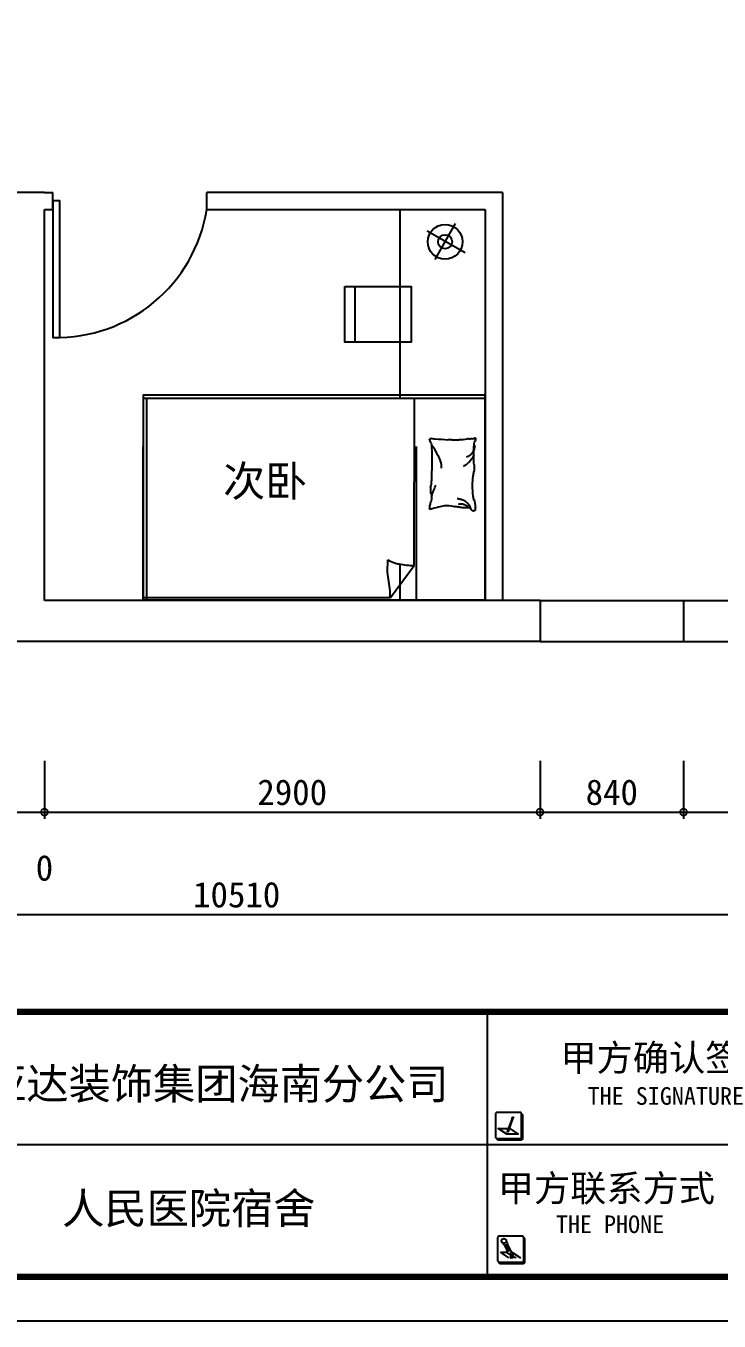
# Model space of a CAD drawing. Header units: millimetres. Extents: x 333665 to 510740, y -473522 to -395501.
# Drawn here: x 364936 to 368992, y -473522 to -465937 of the extents above; entities that cross this region are included whole.
import ezdxf

# ---------------------------------------------------------------- set-up
doc = ezdxf.new("R2010")
doc.units = ezdxf.units.MM
doc.header["$PDMODE"] = 35
doc.header["$PDSIZE"] = 20
for name, color, linetype in [('0-01图框模板说明', 2, 'Continuous'), ('0-02图框细线', 136, 'Continuous'), ('250', 250, 'Continuous'), ('FLOOR', 8, 'Continuous'), ('layer 1', 7, 'Continuous'), ('xcvdg', 7, 'Continuous'), ('细线', 250, 'Continuous')]:
    doc.layers.add(name, color=color, linetype=linetype)
doc.styles.get("Standard").update_dxf_attribs({"font": 'txt', "bigfont": 'gbcbig.shx'})
doc.styles.add('STYLE1', font='')
doc.styles.add('标注文字', font='simhei.ttf')
doc.styles.add('黑体', font='simhei.ttf')
doc.styles.get('STYLE1').set_extended_font_data('SimSun')
doc.dimstyles.new('最新标注', dxfattribs={"dimtxt": 150, "dimasz": 80, "dimexe": 40, "dimexo": 40, "dimgap": 40, "dimtad": 1, "dimdec": 0, "dimtxsty": '标注文字', "dimblk": 'DOTSMALL', "dimcen": 2.5, "dimdle": 40, "dimclrd": 46, "dimclre": 46, "dimclrt": 40, "dimadec": 0, "dimazin": 0, "dimtfac": 1, "dimtdec": 0, "dimtmove": 2, "dimatfit": 3, "dimldrblk": 'DOT', "dimfxl": 300, "dimfxlon": 1, "dimarcsym": 0})

# ---------------------------------------------------------------- blocks, each defined once
blk = doc.blocks.new('_DotSmall')
at = {"layer": 'FLOOR', "color": 0, "const_width": 0.5}
blk.add_lwpolyline([(-0.0625, 0, 1), (0.0625, 0, 1)], format="xyb", close=True, dxfattribs=at)
blk = doc.blocks.new('*D344')
at = {"layer": 'Defpoints', "color": 0, "lineweight": -3, "ltscale": 400}
for p in [(367887.1, -459741.6), (367887.1, -460741.6), (360914.5, -469541.6)]:
    blk.add_point(p, dxfattribs=at)
at = {"layer": '细线', "color": 46, "lineweight": -2, "ltscale": 400}
for p, q in [((360874.5, -459741.6), (367927.1, -459741.6)), ((360914.5, -460041.6), (360914.5, -459701.6)), ((367887.1, -460041.6), (367887.1, -459701.6))]:
    blk.add_line(p, q, dxfattribs=at)
at = {"layer": '细线', "color": 46, "lineweight": -2, "ltscale": 400, "xscale": 80, "yscale": 80, "zscale": 80, "rotation": 180}
blk.add_blockref('_DotSmall', (360914.5, -459741.6), dxfattribs=at)
at = {"layer": '细线', "color": 46, "lineweight": -2, "ltscale": 400, "xscale": 80, "yscale": 80, "zscale": 80}
blk.add_blockref('_DotSmall', (367887.1, -459741.6), dxfattribs=at)
at = {"layer": '细线', "color": 40, "lineweight": -3, "ltscale": 400, "insert": (364400.8, -459626.6), "char_height": 150, "attachment_point": 5, "style": '标注文字'}
blk.add_mtext('6973', dxfattribs=at)
blk = doc.blocks.new('_Dot')
at = {"color": 0, "linetype": 'ByBlock', "lineweight": -2}
blk.add_line((-0.5, 0), (-1, 0), dxfattribs=at)
at = {"color": 0, "linetype": 'ByBlock', "const_width": 0.5}
blk.add_lwpolyline([(-0.25, 0, 1), (0.25, 0, 1)], format="xyb", close=True, dxfattribs=at)
blk = doc.blocks.new('*D345')
at = {"layer": 'Defpoints', "color": 0, "lineweight": -3, "ltscale": 400}
for p in [(359914.5, -460741.6), (367887.1, -460741.6), (360914.5, -469541.6)]:
    blk.add_point(p, dxfattribs=at)
at = {"layer": '细线', "color": 46, "lineweight": -2, "ltscale": 400}
for p, q in [((360214.5, -460741.6), (359874.5, -460741.6)), ((359914.5, -469581.6), (359914.5, -460701.6)), ((360214.5, -469541.6), (359874.5, -469541.6))]:
    blk.add_line(p, q, dxfattribs=at)
at = {"layer": '细线', "color": 46, "lineweight": -2, "ltscale": 400, "xscale": 80, "yscale": 80, "zscale": 80}
for p, rotation in [((359914.5, -460741.6), 90), ((359914.5, -469541.6), 270)]:
    blk.add_blockref('_DotSmall', p, dxfattribs=dict(at, rotation=rotation))
at = {"layer": '细线', "color": 40, "lineweight": -3, "ltscale": 400, "insert": (359798.7, -465141.6), "char_height": 150, "attachment_point": 5, "rotation": 90, "style": '标注文字'}
blk.add_mtext('8800', dxfattribs=at)
blk = doc.blocks.new('*D350')
at = {"color": 46, "lineweight": -2}
for p, q in [((363444.5, -470241.6), (363444.5, -470581.6)), ((365044.5, -470241.6), (365044.5, -470581.6)), ((363404.5, -470541.6), (365084.5, -470541.6))]:
    blk.add_line(p, q, dxfattribs=at)
at = {"layer": 'Defpoints', "color": 0, "lineweight": -3}
for p in [(365044.5, -469031.6), (363444.5, -469411.6), (365044.5, -470541.6)]:
    blk.add_point(p, dxfattribs=at)
at = {"color": 46, "lineweight": -2, "xscale": 80, "yscale": 80, "zscale": 80, "rotation": 180}
blk.add_blockref('_DotSmall', (363444.5, -470541.6), dxfattribs=at)
at = {"color": 46, "lineweight": -2, "xscale": 80, "yscale": 80, "zscale": 80}
blk.add_blockref('_DotSmall', (365044.5, -470541.6), dxfattribs=at)
at = {"color": 40, "lineweight": -3, "insert": (364244.5, -470425.8), "char_height": 150, "attachment_point": 5, "style": '标注文字'}
blk.add_mtext('1600', dxfattribs=at)
blk = doc.blocks.new('*D351')
at = {"color": 46, "lineweight": -2}
blk.add_line((365044.5, -470241.6), (365044.5, -470581.6), dxfattribs=at)
blk.add_line((365044.5, -470241.6), (365044.5, -470581.6), dxfattribs=at)
at = {"layer": 'Defpoints', "color": 0, "lineweight": -3}
for p in [(365044.5, -469031.6), (365044.5, -469301.6), (365044.5, -470541.6)]:
    blk.add_point(p, dxfattribs=at)
at = {"color": 40, "lineweight": -3, "insert": (365044.5, -470869.1), "char_height": 150, "attachment_point": 5, "style": '标注文字'}
blk.add_mtext('0', dxfattribs=at)
blk = doc.blocks.new('*D352')
at = {"color": 46, "lineweight": -2}
for p, q in [((365044.5, -470241.6), (365044.5, -470581.6)), ((367944.5, -470241.6), (367944.5, -470581.6)), ((365004.5, -470541.6), (367984.5, -470541.6))]:
    blk.add_line(p, q, dxfattribs=at)
at = {"layer": 'Defpoints', "color": 0, "lineweight": -3}
for p in [(365044.5, -469301.6), (367944.5, -469301.6), (367944.5, -470541.6)]:
    blk.add_point(p, dxfattribs=at)
at = {"color": 46, "lineweight": -2, "xscale": 80, "yscale": 80, "zscale": 80, "rotation": 180}
blk.add_blockref('_DotSmall', (365044.5, -470541.6), dxfattribs=at)
at = {"color": 46, "lineweight": -2, "xscale": 80, "yscale": 80, "zscale": 80}
blk.add_blockref('_DotSmall', (367944.5, -470541.6), dxfattribs=at)
at = {"color": 40, "lineweight": -3, "insert": (366494.5, -470425.8), "char_height": 150, "attachment_point": 5, "style": '标注文字'}
blk.add_mtext('2900', dxfattribs=at)
blk = doc.blocks.new('*D353')
at = {"color": 46, "lineweight": -2}
for p, q in [((367944.5, -470241.6), (367944.5, -470581.6)), ((368784.5, -470241.6), (368784.5, -470581.6)), ((367904.5, -470541.6), (368824.5, -470541.6))]:
    blk.add_line(p, q, dxfattribs=at)
at = {"layer": 'Defpoints', "color": 0, "lineweight": -3}
for p in [(367944.5, -469301.6), (368784.5, -469301.6), (368784.5, -470541.6)]:
    blk.add_point(p, dxfattribs=at)
at = {"color": 46, "lineweight": -2, "xscale": 80, "yscale": 80, "zscale": 80, "rotation": 180}
blk.add_blockref('_DotSmall', (367944.5, -470541.6), dxfattribs=at)
at = {"color": 46, "lineweight": -2, "xscale": 80, "yscale": 80, "zscale": 80}
blk.add_blockref('_DotSmall', (368784.5, -470541.6), dxfattribs=at)
at = {"color": 40, "lineweight": -3, "insert": (368364.5, -470425.8), "char_height": 150, "attachment_point": 5, "style": '标注文字'}
blk.add_mtext('840', dxfattribs=at)
blk = doc.blocks.new('*D354')
at = {"color": 46, "lineweight": -2}
for p, q in [((368784.5, -470241.6), (368784.5, -470581.6)), ((371184.5, -470241.6), (371184.5, -470581.6)), ((368744.5, -470541.6), (371224.5, -470541.6))]:
    blk.add_line(p, q, dxfattribs=at)
at = {"layer": 'Defpoints', "color": 0, "lineweight": -3}
for p in [(368784.5, -469301.6), (371184.5, -469301.6), (371184.5, -470541.6)]:
    blk.add_point(p, dxfattribs=at)
at = {"color": 46, "lineweight": -2, "xscale": 80, "yscale": 80, "zscale": 80, "rotation": 180}
blk.add_blockref('_DotSmall', (368784.5, -470541.6), dxfattribs=at)
at = {"color": 46, "lineweight": -2, "xscale": 80, "yscale": 80, "zscale": 80}
blk.add_blockref('_DotSmall', (371184.5, -470541.6), dxfattribs=at)
at = {"color": 40, "lineweight": -3, "insert": (369984.5, -470425.8), "char_height": 150, "attachment_point": 5, "style": '标注文字'}
blk.add_mtext('2400', dxfattribs=at)
blk = doc.blocks.new('*D356')
at = {"layer": 'Defpoints', "color": 0, "lineweight": -3, "ltscale": 400}
for p in [(360914.5, -469541.6), (371424.5, -469541.6), (371424.5, -471141.6)]:
    blk.add_point(p, dxfattribs=at)
at = {"layer": '细线', "color": 46, "lineweight": -2, "ltscale": 400}
for p, q in [((360914.5, -470841.6), (360914.5, -471181.6)), ((371424.5, -470841.6), (371424.5, -471181.6)), ((360874.5, -471141.6), (371464.5, -471141.6))]:
    blk.add_line(p, q, dxfattribs=at)
at = {"layer": '细线', "color": 46, "lineweight": -2, "ltscale": 400, "xscale": 80, "yscale": 80, "zscale": 80, "rotation": 180}
blk.add_blockref('_DotSmall', (360914.5, -471141.6), dxfattribs=at)
at = {"layer": '细线', "color": 46, "lineweight": -2, "ltscale": 400, "xscale": 80, "yscale": 80, "zscale": 80}
blk.add_blockref('_DotSmall', (371424.5, -471141.6), dxfattribs=at)
at = {"layer": '细线', "color": 40, "lineweight": -3, "ltscale": 400, "insert": (366169.5, -471025.8), "char_height": 150, "attachment_point": 5, "style": '标注文字'}
blk.add_mtext('10510', dxfattribs=at)
blk = doc.blocks.new('FVC')
at = {"layer": 'xcvdg', "color": 1, "ltscale": 100}
for p, q in [((-88497, -799587), (-88467, -799594)), ((-88467, -799594), (-88384, -799615))]:
    blk.add_line(p, q, dxfattribs=at)
for centre, radius, start, end in [((-88497, -799587), 0.917, 75.9551, 184.0829), ((-88228, -799568), 271, 184.0829, 189.4841), ((-88268, -799575), 230, 189.4841, 197.3864), ((-88368, -799549), 67.7, 255.9548, 272.6649), ((-88395, -798959), 659, 272.6649, 278.0051), ((-88348, -799297), 317, 278.0051, 282.1984), ((-88094, -800469), 882, 99.6844, 102.1984), ((-88233, -799539), 91.5, 255.3149, 270), ((-88208, -799801), 204, 90, 99.6844), ((-88233, -799575), 56.2, 270, 288.7799), ((-88281, -799433), 206, 288.7799, 291.8149), ((-88208, -800088), 492, 83.7676, 90), ((-88261, -799484), 151, 291.8149, 295.3551), ((-88219, -799573), 52.6, 295.3551, 311.4429), ((-88244, -799545), 89.9, 311.4429, 323.7359), ((-88280, -799536), 140, 315.0976, 332.7964), ((-88121, -799602), 34.2, 116.5805, 175.5998), ((-88131, -799583), 13.1, 11.2724, 116.5805), ((-88419, -799578), 305, 344.256, 351.5628), ((-88206, -799599), 90.4, 0, 11.2724), ((-88277, -799599), 161, 351.5628, 0), ((-88259, -799758), 230, 168.4414, 182.7491), ((-88602, -799679), 120, 6.4341, 17.3864), ((-88628, -799682), 146, 348.4414, 6.4341), ((-87776, -799472), 739, 197.1982, 199.428), ((-87776, -799472), 739, 199.428, 201.6577), ((-88280, -799536), 140, 275.6311, 286.515), ((-88280, -799536), 140, 286.515, 297.3988), ((-88280, -799536), 140, 297.3988, 315.0976), ((-87456, -799784), 683, 172.4531, 180), ((-87893, -799726), 242, 164.256, 172.4531), ((-88377, -799749), 114, 189.7531, 196.31), ((-89699, -799879), 1216, 2.6096, 4.6176), ((-91842, -799977), 3362, 0.9704, 2.6096), ((-87776, -799472), 739, 201.6577, 203.4844), ((-87776, -799472), 739, 203.4844, 205.3111), ((-87618, -799784), 521, 180.0031, 188.643), ((-94198, -800017), 5719, 359.7135, 0.9704), ((-88674, -799946), 272, 355.9172, 3.5552), ((-88295, -800128), 200, 61.6832, 66.9972), ((-88224, -799996), 49.3, 50.9651, 61.6832), ((-87607, -799806), 529, 186.0867, 190.1899), ((-88277, -799926), 152, 2.5386, 10.1899), ((-88415, -799933), 290, 355.1982, 2.5386), ((-89644, -800040), 1164, 356.426, 359.7135), ((-88722, -799921), 313, 327.865, 333.5015), ((-89724, -799422), 1432, 333.5015, 335.6735), ((-88881, -799803), 507, 335.6735, 339.3257), ((-88461, -799961), 58, 339.3257, 355.9172), ((-88335, -800132), 225, 43.8115, 50.9651), ((-88222, -800115), 99.2, 53.8234, 71.5603), ((-88455, -800247), 392, 38.3886, 43.8115), ((-88222, -800115), 99.2, 36.0864, 53.8234), ((-88208, -800052), 76.8, 27.2396, 38.3886), ((-88222, -800115), 99.2, 15.9352, 36.0864), ((-88348, -800124), 234, 20.8603, 27.2396), ((-87256, -800030), 873, 175.1982, 179.4243), ((-86635, -800036), 1494, 179.4243, 181.9079), ((-88411, -800185), 87.5, 163.7788, 172.8796), ((-88421, -800182), 76.7, 152.7159, 163.7788), ((-88530, -800126), 45.3, 332.7159, 347.131), ((-88628, -800103), 146, 347.131, 356.426), ((-89074, -799700), 729, 324.1737, 327.865), ((-87618, -813781), 13636, 93.055, 93.5049), ((-88272, -801529), 1365, 91.6331, 93.055), ((-88292, -800842), 679, 86.6313, 91.6331), ((-88305, -801076), 913, 82.3191, 86.6313), ((-87308, -800059), 821, 181.9079, 185.2592), ((-88222, -800115), 99.2, 355.7841, 15.9352), ((-88072, -800129), 53.9, 185.2592, 210.6513), ((-88143, -800171), 28.9, 355.6975, 30.6513), ((-88496, -800174), 1.32, 172.8796, 253.3022), ((-88491, -800157), 19.3, 253.3022, 279.9984), ((-88432, -800492), 321, 93.5049, 99.9984), ((-88210, -800368), 198, 77.8905, 82.3191), ((-88117, -799933), 246, 257.8905, 261.8665), ((-88147, -800145), 32.8, 261.8665, 291.421), ((-88129, -800190), 15.6, 68.0096, 111.421), ((-88125, -800179), 4.28, 348.1069, 68.0096), ((-88118, -800180), 2.32, 168.1069, 289.564), ((-88119, -800179), 3.42, 289.564, 338.2117), ((-88139, -800171), 25.1, 338.2117, 355.6975)]:
    blk.add_arc(centre, radius, start, end, dxfattribs=at)
blk = doc.blocks.new('A$C23994C23')
at = {"layer": '250', "color": 2}
for p, q in [((0, 2000), (900, 2000)), ((0, 0), (0, 2000)), ((1200, 0), (1200, 450)), ((1200, 0), (0, 0))]:
    blk.add_line(p, q, dxfattribs=at)
at = {"layer": '250', "color": 1}
for p, q in [((0, 1597.8), (0, 1401.4)), ((15, 551.9), (201.5, 415)), ((0, 400), (900, 400))]:
    blk.add_line(p, q, dxfattribs=at)
at = {"layer": '250', "color": 2}
blk.add_lwpolyline([(1200, 0), (1200, 2000), (0, 2000)], dxfattribs=at)
at = {"layer": '250', "color": 1}
for points in [[(1180, 0), (1180, 1980), (0, 1980)], [(201.5, 415), (1180, 413.1), (1180, 2000), (15, 2000), (15, 551.9)], [(0, 400), (900, 400)]]:
    blk.add_lwpolyline(points, dxfattribs=at)
at = {"layer": 'xcvdg', "color": 1, "ltscale": 100}
for p, q in [((66.9, 556.4), (162.3, 570.1)), ((162.3, 570.1), (234.9, 568.3))]:
    blk.add_line(p, q, dxfattribs=at)
for centre, radius, start, end in [((41.4, 734.7), 180.1, 261.55834, 278.13558), ((578.7, 399), 383.3, 153.78283, 160.05221), ((775.4, 397.1), 574.1, 169.40554, 178.21128), ((380.5, 470.9), 172.4, 160.05221, 169.40554)]:
    blk.add_arc(centre, radius, start, end, dxfattribs=at)
at = {"layer": '250', "color": 0, "extrusion": (0, 0, -1), "xscale": 0.6999999999534339, "yscale": 0.6999999999534339, "zscale": -0.7, "rotation": 270}
blk.add_blockref('FVC', (559177.9, -61624.7), dxfattribs=at)

msp = doc.modelspace()

# ---------------------------------------------------------------- hatches: boundary and pattern name
at = {"layer": '0-01图框模板说明'}
for points in [[(367836.8, -472443, -0.414214), (367826.6, -472453.2), (367694.3, -472453.2, -0.071272), (367691.4, -472452.7, 0.348143), (367701.3, -472460.6), (367833.7, -472460.6, 0.414214), (367843.9, -472450.4), (367843.9, -472318.1, 0.333108), (367836.5, -472308.3, -0.057743), (367836.8, -472310.6)], [(367849.4, -473166.8, -0.414214), (367839.2, -473176.9), (367706.8, -473176.9, -0.071272), (367704, -473176.5, 0.348143), (367713.9, -473184.4), (367846.2, -473184.4, 0.414214), (367856.4, -473174.2), (367856.4, -473041.8, 0.333108), (367849.1, -473032.1, -0.057743), (367849.4, -473034.4)]]:
    msp.add_hatch(color=8, dxfattribs=at).paths.add_polyline_path(points)

# ---------------------------------------------------------------- linework, layer by layer
at = {"color": 0, "lineweight": -3}
for p, q in [((365044.5, -466911.6), (364744.5, -466911.6)), ((365094.5, -467011.6), (365094.5, -466911.6)), ((367724.5, -466911.6), (365994.5, -466911.6)), ((365994.5, -467011.6), (365994.5, -466911.6)), ((365044.5, -469301.6), (365044.5, -467011.6)), ((367944.5, -469301.6), (365044.5, -469301.6)), ((367944.5, -469301.6), (367944.5, -469541.6)), ((368784.5, -469301.6), (369164.5, -469301.6)), ((368784.5, -469301.6), (368784.5, -469541.6)), ((367944.5, -469541.6), (362904.5, -469541.6)), ((368784.5, -469541.6), (369164.5, -469541.6))]:
    msp.add_line(p, q, dxfattribs=at)
at = {"color": 7, "lineweight": -3}
for p, q in [((365044.5, -466911.6), (365094.5, -466911.6)), ((367724.5, -466911.6), (367724.5, -469301.6)), ((365044.5, -467011.6), (365094.5, -467011.6)), ((365994.5, -467011.6), (367624.5, -467011.6)), ((367624.5, -467011.6), (367624.5, -469301.6)), ((367124.5, -469089.1), (367124.5, -469301.6))]:
    msp.add_line(p, q, dxfattribs=at)
at = {"color": 8, "lineweight": -3}
for p, q in [((367448.6, -467093.4), (367329.8, -467304.1)), ((367507.1, -467265.3), (367283.6, -467139.3))]:
    msp.add_line(p, q, dxfattribs=at)
at = {"color": 1, "lineweight": -3}
msp.add_line((366860, -467462.1), (366860, -467789), dxfattribs=at)
at = {"color": 250, "lineweight": -3}
for p, q in [((367944.5, -469301.6), (368784.5, -469301.6)), ((367944.5, -469541.6), (368784.5, -469541.6))]:
    msp.add_line(p, q, dxfattribs=at)
at = {"color": 8, "lineweight": -3}
msp.add_circle((367389.2, -467201.3), 41.2, dxfattribs=at)
at = {"layer": '0-01图框模板说明', "color": 8}
for p, q in [((367754.5, -472414.4), (367753.9, -472416)), ((367753.9, -472416), (367754.1, -472417.1)), ((367755, -472414.6), (367754.1, -472417.1)), ((367755, -472416.4), (367754.1, -472417.1)), ((367755.5, -472414.8), (367755, -472416.4)), ((367763, -473152), (367712.9, -473119)), ((367712.9, -473119), (367754, -473119)), ((367775.9, -473119), (367780.1, -473119)), ((367780.1, -473119), (367830.2, -473152))]:
    msp.add_line(p, q, dxfattribs=at)
at = {"layer": '0-01图框模板说明', "color": 2, "const_width": 37.5}
msp.add_lwpolyline([(376871.5, -458413.1), (376871.5, -473263.7), (355656.4, -473263.7), (355656.4, -458413.1)], close=True, dxfattribs=at)
msp.add_lwpolyline([(376871.5, -471711.3), (355653.5, -471711.3)], dxfattribs=at)
at = {"layer": '0-01图框模板说明', "color": 8}
for points in [[(367694.3, -472453.2), (367826.6, -472453.2, 0.414214), (367836.8, -472443), (367836.8, -472310.6, 0.414214), (367826.6, -472300.4), (367694.3, -472300.4, 0.414214), (367684.1, -472310.6), (367684.1, -472443, 0.414214)], [(367788.2, -472332.6), (367782.6, -472330.5), (367782.9, -472329.8, -0.451962), (367786.1, -472328.4), (367786.9, -472328.7, -0.418435), (367788.4, -472331.8)], [(367706.8, -473176.9), (367839.2, -473176.9, 0.414214), (367849.4, -473166.8), (367849.4, -473034.4, 0.414214), (367839.2, -473024.2), (367706.8, -473024.2, 0.414214), (367696.6, -473034.4), (367696.6, -473166.8, 0.414214)]]:
    msp.add_lwpolyline(points, format="xyb", close=True, dxfattribs=at)
for points in [[(367691.4, -472452.7, 0.348143), (367701.3, -472460.6), (367833.7, -472460.6, 0.414214), (367843.9, -472450.4), (367843.9, -472318.1, 0.333108), (367836.5, -472308.3)], [(367704, -473176.5, 0.348143), (367713.9, -473184.4), (367846.2, -473184.4, 0.414214), (367856.4, -473174.2), (367856.4, -473041.8, 0.333108), (367849.1, -473032.1)]]:
    msp.add_lwpolyline(points, format="xyb", dxfattribs=at)
for points in [[(367786.3, -472337.8), (367780.7, -472335.7), (367756.6, -472402), (367762.2, -472404)], [(367788.3, -472332.6), (367782.4, -472330.5), (367780.5, -472335.7), (367786.4, -472337.8)], [(367755.5, -472414.8), (367754.5, -472414.4), (367756.6, -472402), (367762.2, -472404)]]:
    msp.add_lwpolyline(points, close=True, dxfattribs=at)
msp.add_lwpolyline([(367765.3, -472395.3), (367767.6, -472395.3), (367817.6, -472428.2), (367750.4, -472428.2), (367700.4, -472395.3), (367759, -472395.3)], dxfattribs=at)
for centre, radius in [((367733.3, -473052.6), 13.6), ((367742.1, -473079.1), 1.94), ((367745.8, -473086.4), 1.94), ((367746.6, -473076.7), 1.94), ((367749.3, -473094.1), 1.94), ((367750.4, -473084), 1.94), ((367751.2, -473073.9), 1.94), ((367753.2, -473103.1), 1.94), ((367753.8, -473091.7), 1.94), ((367755, -473081.2), 1.94), ((367764.9, -473119), 11), ((367757.7, -473100.7), 1.94), ((367758.4, -473089), 1.94), ((367762.3, -473097.9), 1.94)]:
    msp.add_circle(centre, radius, dxfattribs=at)
for centre, radius, start, end in [((367646, -473139.8), 110, 10.86532, 46.01339), ((368029.7, -472964.4), 295.8, 196.35478, 210.12826)]:
    msp.add_arc(centre, radius, start, end, dxfattribs=at)
msp.add_spline([(367764.9, -473130), (367786.6, -473139.5), (367787.2, -473132.1), (367777.4, -473134.5), (367771.2, -473152), (367798.1, -473147.4), (367802.5, -473152)], degree=3, dxfattribs=at)
at = {"layer": '0-02图框细线'}
for p, q in [((367637.3, -473263.7), (367637.3, -471711.3)), ((360637.5, -472487.5), (376871.5, -472487.5))]:
    msp.add_line(p, q, dxfattribs=at)
msp.add_lwpolyline([(377130.2, -458154.4), (377130.2, -473522.4), (355397.7, -473522.4), (355397.7, -458154.4)], close=True, dxfattribs=at)
at = {"layer": '细线', "color": 36, "lineweight": -3, "ltscale": 400}
msp.add_line((367124.5, -467011.6), (367124.5, -468119.3), dxfattribs=at)
for points in [[(365134.5, -467761.6), (365134.5, -466961.6), (365094.5, -466961.6), (365094.5, -467761.6)], [(366801.7, -467462.1), (367190.8, -467462.1), (367190.8, -467789), (366801.7, -467789)]]:
    msp.add_lwpolyline(points, close=True, dxfattribs=at)
msp.add_circle((367389.2, -467201.3), 102.1, dxfattribs=at)
msp.add_arc((365114.5, -466870.6), 891.2, 268.71412, 350.89703, dxfattribs=at)

# ---------------------------------------------------------------- block references
at = {"color": 1, "lineweight": -3, "rotation": 90}
msp.add_blockref('A$C23994C23', (367622.3, -469299.3), dxfattribs=at)

# ---------------------------------------------------------------- texts
at = {"layer": '0-02图框细线', "attachment_point": 4}
for s, insert, char_height in [('{\\fSimSun|b0|i0|c134|p2;甲方确认签字}', (368064.1, -471988.6), 155.232), ('{\\fSimSun|b0|i0|c134|p2;THE SIGNATURE}', (368223.2, -472204.8), 103.488), ('{\\fSimSun|b0|i0|c134|p2;甲方联系方式}', (367697.8, -472753.5), 155.232), ('{\\fSimSun|b0|i0|c134|p2;THE PHONE}', (368037.5, -472956.2), 103.488)]:
    msp.add_mtext(s, dxfattribs=dict(at, insert=insert, char_height=char_height))
at = {"layer": '0-02图框细线', "char_height": 181.104, "attachment_point": 5, "style": '黑体'}
for s, insert in [('亿亚达装饰集团海南分公司', (365927, -472143.1)), ('{\\fSimSun|b0|i0|c134|p2;人民医院宿舍}', (365889.3, -472872.6))]:
    msp.add_mtext(s, dxfattribs=dict(at, insert=insert))
at = {"layer": 'layer 1', "color": 2, "lineweight": -3, "style": 'STYLE1'}
msp.add_text('次卧', height=180, dxfattribs=at).set_placement((366090.1, -468692.4))

# ---------------------------------------------------------------- dimensions: what is measured, and where the dimension line sits
at = {"color": 0, "lineweight": -3}
for base, p1, p2, picture, middle in [((365044.5, -470541.6), (363444.5, -469411.6), (365044.5, -469031.6), '*D350', (364244.5, -470425.8)), ((365044.5135666, -470541.6096983), (365044.5135666, -469031.6096983), (365044.5135666, -469301.6096983), '*D351', (365044.5135666, -470869.1377882)), ((367944.5, -470541.6), (365044.5, -469301.6), (367944.5, -469301.6), '*D352', (366494.5, -470425.8)), ((368784.5, -470541.6), (367944.5, -469301.6), (368784.5, -469301.6), '*D353', (368364.5, -470425.8)), ((371184.5, -470541.6), (368784.5, -469301.6), (371184.5, -469301.6), '*D354', (369984.5, -470425.8))]:
    dim = msp.add_linear_dim(base=base, p1=p1, p2=p2, dimstyle='最新标注', dxfattribs=at)
    dim.commit()
    dim.dimension.update_dxf_attribs({"geometry": picture, "text_midpoint": middle})
at = {"layer": '细线', "color": 2, "lineweight": -3, "ltscale": 400}
for base, p2, picture, middle in [((367887.1, -459741.6), (367887.1, -460741.6), '*D344', (364400.8, -459626.6)), ((371424.5, -471141.6), (371424.5, -469541.6), '*D356', (366169.5, -471025.8))]:
    dim = msp.add_linear_dim(base=base, p1=(360914.5, -469541.6), p2=p2, dimstyle='最新标注', dxfattribs=at)
    dim.commit()
    dim.dimension.update_dxf_attribs({"geometry": picture, "text_midpoint": middle})
dim = msp.add_linear_dim(base=(359914.5, -460741.6), p1=(360914.5, -469541.6), p2=(367887.1, -460741.6), angle=90, dimstyle='最新标注', dxfattribs=at)
dim.commit()
dim.dimension.update_dxf_attribs({"geometry": '*D345', "text_midpoint": (359798.7, -465141.6)})

doc.saveas('drawing.dxf')
